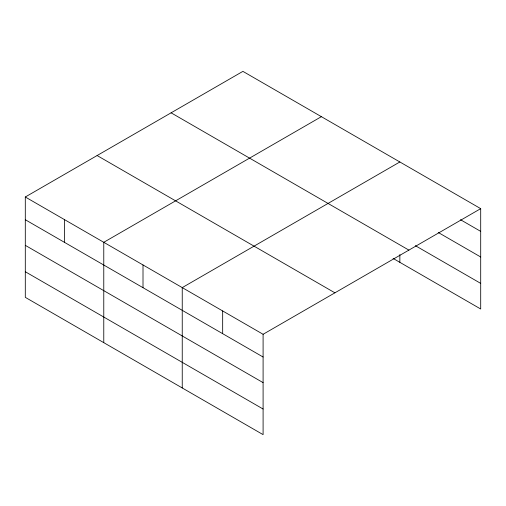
<?xml version="1.0" encoding="UTF-8"?>
<svg xmlns="http://www.w3.org/2000/svg" width="506" height="506" viewBox="0 0 506 506"><rect width="100%" height="100%" fill="white"/><g stroke="black" fill="none" stroke-linecap="round" stroke-linejoin="round"><path stroke-width="0.76" d="M25.3 196.998L263.095 334.289L263.095 434.635L25.3 297.351L25.3 196.998L242.905 71.365L480.7 208.649L480.7 309.002L393.086 258.421M321.38 116.671L103.774 242.304L103.774 342.657M399.854 161.971L182.242 287.61L182.242 387.957M263.095 334.289L480.7 208.649M460.485 219.705L480.7 231.375M438.253 232.488L480.7 256.991M415.344 245.657L480.7 283.385M171.098 112.825L408.892 250.109M97.108 155.538L334.902 292.829M25.3 219.724L263.095 357.015M25.3 245.34L263.095 382.631M25.3 271.735L263.095 409.019M399.854 254.562L399.854 262.323M222.665 310.95L222.665 333.675M143.008 264.954L143.008 287.68M64.534 219.648L64.534 242.374"/></g></svg>
